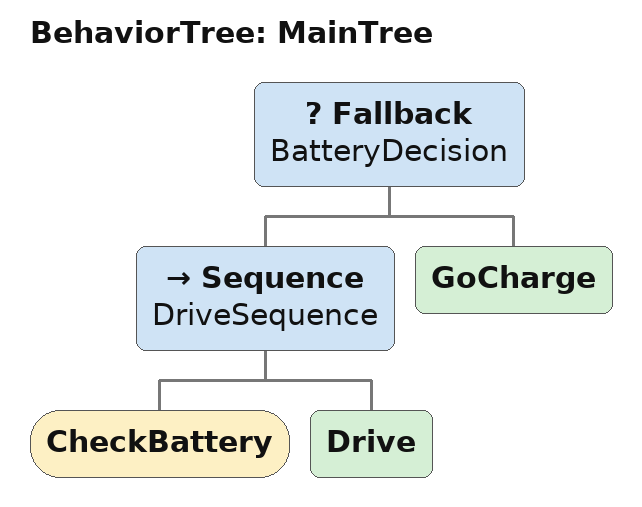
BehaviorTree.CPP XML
<root main_tree_to_execute="MainTree">
  <BehaviorTree ID="MainTree">

    <Fallback name="BatteryDecision">

      <Sequence name="DriveSequence">
        <CheckBattery/>
        <Drive/>
      </Sequence>

      <GoCharge/>

    </Fallback>

  </BehaviorTree>
</root>
